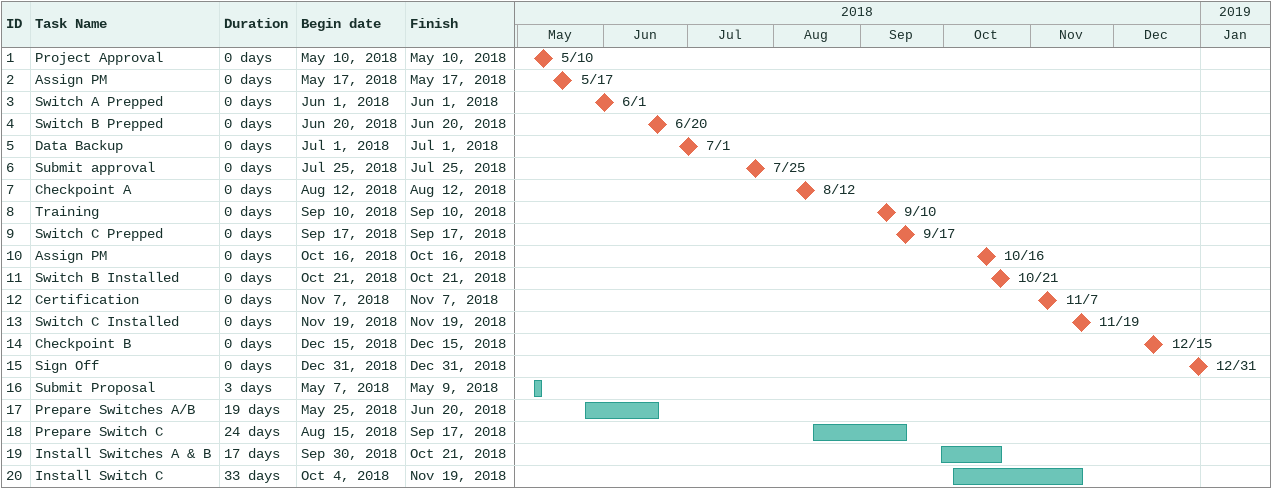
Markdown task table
| ID | Task | Duration | Start | Finish |
|---|---|---|---|---|
| 1 | Project Approval | 0d | 2018-05-10 | 2018-05-10 |
| 2 | Assign PM | 0d | 2018-05-17 | 2018-05-17 |
| 3 | Switch A Prepped | 0d | 2018-06-01 | 2018-06-01 |
| 4 | Switch B Prepped | 0d | 2018-06-20 | 2018-06-20 |
| 5 | Data Backup | 0d | 2018-07-01 | 2018-07-01 |
| 6 | Submit approval | 0d | 2018-07-25 | 2018-07-25 |
| 7 | Checkpoint A | 0d | 2018-08-12 | 2018-08-12 |
| 8 | Training | 0d | 2018-09-10 | 2018-09-10 |
| 9 | Switch C Prepped | 0d | 2018-09-17 | 2018-09-17 |
| 10 | Assign PM | 0d | 2018-10-16 | 2018-10-16 |
| 11 | Switch B Installed | 0d | 2018-10-21 | 2018-10-21 |
| 12 | Certification | 0d | 2018-11-07 | 2018-11-07 |
| 13 | Switch C Installed | 0d | 2018-11-19 | 2018-11-19 |
| 14 | Checkpoint B | 0d | 2018-12-15 | 2018-12-15 |
| 15 | Sign Off | 0d | 2018-12-31 | 2018-12-31 |
| 16 | Submit Proposal | 3d | 2018-05-07 | 2018-05-09 |
| 17 | Prepare Switches A/B | 19d | 2018-05-25 | 2018-06-20 |
| 18 | Prepare Switch C | 24d | 2018-08-15 | 2018-09-17 |
| 19 | Install Switches A & B | 17d | 2018-09-30 | 2018-10-21 |
| 20 | Install Switch C | 33d | 2018-10-04 | 2018-11-19 |
